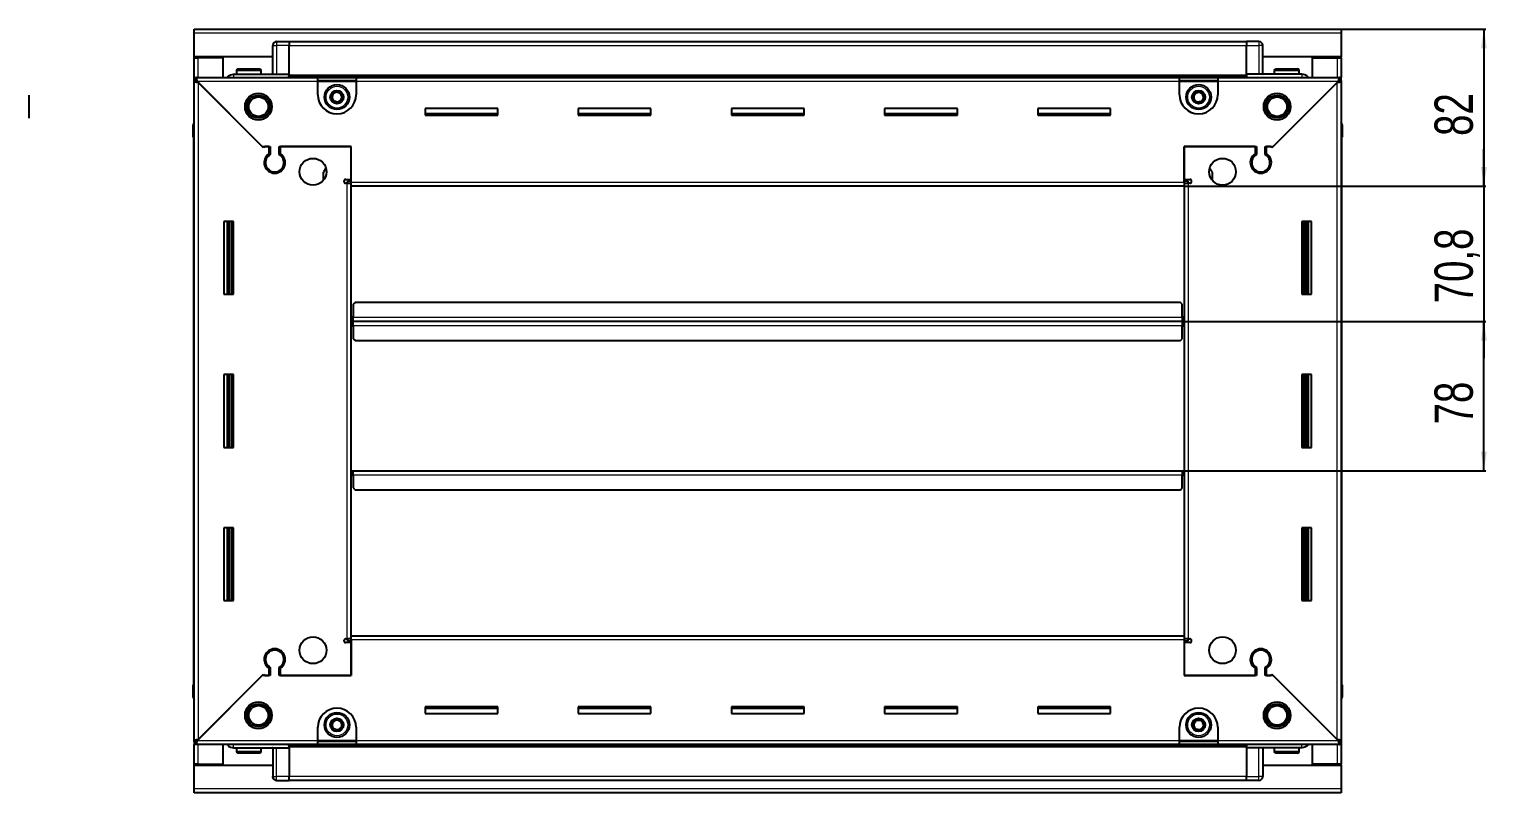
# Model space of a CAD drawing. Header units: millimetres. Extents: x 899 to 4283, y -616 to 1812.
# Drawn here: x 3522 to 4283, y 1294 to 1693 of the extents above; entities that cross this region are included whole.
import ezdxf

# ---------------------------------------------------------------- set-up
doc = ezdxf.new("R2010")
doc.units = ezdxf.units.MM
doc.layers.add('FORMAT', color=7, linetype='Continuous')
doc.styles.add('SLDTEXTSTYLE0', font='TXT', dxfattribs={"width": 0.75})
doc.dimstyles.new('SLDDIMSTYLE0', dxfattribs={"dimtxt": 20, "dimasz": 10, "dimexe": 0, "dimexo": 0.0625, "dimgap": 5, "dimtad": 2, "dimdec": 1, "dimrnd": 1e-09, "dimzin": 12, "dimdsep": 46, "dimtxsty": 'SLDTEXTSTYLE0', "dimsah": 1, "dimcen": 0.09, "dimadec": 0, "dimazin": 3, "dimtfac": 1, "dimtofl": 0, "dimtmove": 0, "dimatfit": 3, "dimfxl": 0, "dimfrac": 2, "dimtolj": 1, "dimtzin": 12, "dimarcsym": 0})
doc.dimstyles.new('SLDDIMSTYLE1', dxfattribs={"dimtxt": 20, "dimasz": 10, "dimexe": 0, "dimexo": 0.0625, "dimgap": 5, "dimtad": 2, "dimdec": 1, "dimrnd": 1e-09, "dimzin": 12, "dimdsep": 46, "dimtxsty": 'SLDTEXTSTYLE0', "dimsah": 1, "dimcen": 0.09, "dimadec": 0, "dimazin": 3, "dimtfac": 1, "dimtmove": 0, "dimatfit": 0, "dimfxl": 0, "dimfrac": 2, "dimtolj": 1, "dimtzin": 12, "dimarcsym": 0})

# ---------------------------------------------------------------- blocks, each defined once
blk = doc.blocks.new('_D_5')
at = {"layer": 'FORMAT'}
for p, q in [((4207.4, 1693.43), (4282.89, 1693.43)), ((4281.89, 1693.43), (4281.89, 1611.43)), ((4125.4, 1611.43), (4282.89, 1611.43))]:
    blk.add_line(p, q, dxfattribs=at)
for points in [[(4281.89, 1693.43), (4280.35, 1683.43), (4283.43, 1683.43)], [(4281.89, 1611.43), (4283.43, 1621.43), (4280.35, 1621.43)]]:
    blk.add_solid(points, dxfattribs=at)
at = {"layer": 'FORMAT', "insert": (4256.11, 1637.66), "char_height": 20, "attachment_point": 1, "rotation": 90, "style": 'SLDTEXTSTYLE0'}
blk.add_mtext('82', dxfattribs=at)
blk = doc.blocks.new('_D_6')
at = {"layer": 'FORMAT'}
for p, q in [((4281.89, 1611.43), (4281.89, 1630.66)), ((4125.4, 1611.43), (4282.89, 1611.43)), ((4281.89, 1611.43), (4281.89, 1540.68)), ((4124.4, 1540.68), (4282.89, 1540.68)), ((4281.89, 1540.68), (4281.89, 1521.45))]:
    blk.add_line(p, q, dxfattribs=at)
for points in [[(4281.89, 1611.43), (4283.43, 1621.43), (4280.35, 1621.43)], [(4281.89, 1540.68), (4280.35, 1530.68), (4283.43, 1530.68)]]:
    blk.add_solid(points, dxfattribs=at)
at = {"layer": 'FORMAT', "insert": (4256.11, 1550.2), "char_height": 20, "attachment_point": 1, "rotation": 90, "style": 'SLDTEXTSTYLE0'}
blk.add_mtext('70,8', dxfattribs=at)
blk = doc.blocks.new('_D_7')
at = {"layer": 'FORMAT'}
for p, q in [((4124.4, 1540.68), (4282.89, 1540.68)), ((4281.89, 1462.73), (4281.89, 1540.68)), ((4124.4, 1462.73), (4282.89, 1462.73))]:
    blk.add_line(p, q, dxfattribs=at)
for points in [[(4281.89, 1540.68), (4280.35, 1530.68), (4283.43, 1530.68)], [(4281.89, 1462.73), (4283.43, 1472.73), (4280.35, 1472.73)]]:
    blk.add_solid(points, dxfattribs=at)
at = {"layer": 'FORMAT', "insert": (4256.11, 1486.93), "char_height": 20, "attachment_point": 1, "rotation": 90, "style": 'SLDTEXTSTYLE0'}
blk.add_mtext('78', dxfattribs=at)

msp = doc.modelspace()

# ---------------------------------------------------------------- linework, layer by layer
at = {"color": 7, "linetype": 'Continuous', "lineweight": 25}
for p, q in [((3608.39, 1693.43), (4207.39, 1693.43)), ((3608.39, 1691.33), (3608.39, 1693.43)), ((3608.39, 1678.93), (3608.39, 1691.33)), ((4207.39, 1693.43), (4207.39, 1691.33)), ((4207.39, 1691.33), (4207.39, 1678.93)), ((3649.39, 1669.93), (3649.39, 1684.93)), ((3650.07, 1686.43), (3650.07, 1686.43)), ((3651.39, 1686.93), (3657.89, 1686.93)), ((3651.39, 1686.93), (3657.89, 1686.93)), ((3657.89, 1686.93), (3657.89, 1686.93)), ((3657.89, 1686.93), (3657.89, 1686.93)), ((3657.89, 1686.93), (3657.89, 1684.93)), ((4157.89, 1686.78), (3657.89, 1686.78)), ((3657.89, 1669.93), (3657.89, 1684.93)), ((4157.89, 1686.93), (4157.89, 1686.93)), ((4164.39, 1686.93), (4157.89, 1686.93)), ((4164.39, 1686.93), (4157.89, 1686.93)), ((4157.89, 1686.93), (4157.89, 1684.93)), ((4157.89, 1669.93), (4157.89, 1684.93)), ((4166.39, 1684.93), (4166.39, 1684.93)), ((4166.39, 1669.93), (4166.39, 1684.93)), ((3649.39, 1678.93), (3608.39, 1678.93)), ((3608.39, 1678.43), (3608.39, 1678.93)), ((3608.39, 1678.43), (3610.49, 1678.43)), ((3608.39, 1668.18), (3608.39, 1678.43)), ((3609.89, 1678.43), (3609.89, 1678.93)), ((3623.39, 1678.43), (3610.49, 1678.43)), ((3623.39, 1668.18), (3623.39, 1678.43)), ((4207.39, 1678.93), (4166.39, 1678.93)), ((4192.39, 1668.18), (4192.39, 1678.43)), ((4192.39, 1678.43), (4205.29, 1678.43)), ((4205.29, 1678.43), (4207.39, 1678.43)), ((4205.89, 1678.43), (4205.89, 1678.93)), ((4207.39, 1678.43), (4207.39, 1678.93)), ((4207.39, 1678.43), (4207.39, 1668.18)), ((3608.39, 1666.68), (3608.39, 1668.18)), ((3608.39, 1668.18), (3609.39, 1668.18)), ((3609.39, 1666.68), (3609.39, 1668.18)), ((3609.39, 1668.18), (3672.89, 1668.18)), ((3628.89, 1669.93), (3657.89, 1669.93)), ((3630.39, 1671.83), (3630.39, 1669.93)), ((3631.19, 1672.63), (3642.59, 1672.63)), ((3643.39, 1669.93), (3643.39, 1671.83)), ((3657.81, 1668.18), (3657.89, 1669.9)), ((3657.89, 1669.93), (3657.89, 1669.43)), ((3657.89, 1668.78), (4157.89, 1668.78)), ((3672.89, 1666.08), (3672.89, 1668.18)), ((3672.89, 1668.18), (3692.89, 1668.18)), ((3692.89, 1668.18), (3692.89, 1666.08)), ((3692.89, 1668.18), (4122.89, 1668.18)), ((4122.89, 1666.08), (4122.89, 1668.18)), ((4122.89, 1668.18), (4142.89, 1668.18)), ((4142.89, 1668.18), (4206.39, 1668.18)), ((4142.89, 1668.18), (4142.89, 1666.08)), ((4157.89, 1669.93), (4157.89, 1669.43)), ((4186.89, 1669.93), (4157.89, 1669.93)), ((4157.89, 1669.9), (4157.96, 1668.18)), ((4172.39, 1671.83), (4172.39, 1669.93)), ((4173.19, 1672.63), (4184.59, 1672.63)), ((4185.39, 1669.93), (4185.39, 1671.83)), ((4206.39, 1666.68), (4206.39, 1668.18)), ((4206.39, 1668.18), (4207.39, 1668.18)), ((4207.39, 1666.68), (4207.39, 1668.18)), ((3608.39, 1666.18), (3608.39, 1666.68)), ((3608.39, 1666.68), (3609.39, 1666.68)), ((3608.39, 1321.68), (3608.39, 1666.18)), ((3609.89, 1666.18), (3608.39, 1666.18)), ((3609.99, 1666.08), (3643.89, 1632.18)), ((3644.59, 1631.48), (3610.49, 1665.58)), ((3672.89, 1666.68), (3692.89, 1666.68)), ((3672.89, 1659.18), (3672.89, 1666.08)), ((3692.89, 1666.08), (3692.89, 1659.18)), ((4122.89, 1666.68), (4142.89, 1666.68)), ((4122.89, 1659.18), (4122.89, 1666.08)), ((4142.89, 1666.08), (4142.89, 1659.18)), ((4205.29, 1665.58), (4171.19, 1631.48)), ((4171.89, 1632.18), (4205.79, 1666.08)), ((4205.89, 1666.18), (4207.39, 1666.18)), ((4206.39, 1666.68), (4207.39, 1666.68)), ((4207.39, 1666.68), (4207.39, 1666.18)), ((4207.39, 1666.18), (4207.39, 1321.68)), ((3522.15, 1646.93), (3522.15, 1658.93)), ((3766.89, 1651.93), (3728.89, 1651.93)), ((3728.89, 1651.93), (3728.89, 1648.43)), ((3766.89, 1649.18), (3728.89, 1649.18)), ((3728.89, 1648.43), (3766.89, 1648.43)), ((3766.89, 1648.43), (3766.89, 1651.93)), ((3846.89, 1651.93), (3808.89, 1651.93)), ((3808.89, 1651.93), (3808.89, 1648.43)), ((3846.89, 1649.18), (3808.89, 1649.18)), ((3808.89, 1648.43), (3846.89, 1648.43)), ((3846.89, 1648.43), (3846.89, 1651.93)), ((3926.89, 1651.93), (3888.89, 1651.93)), ((3888.89, 1651.93), (3888.89, 1648.43)), ((3926.89, 1649.18), (3888.89, 1649.18)), ((3888.89, 1648.43), (3926.89, 1648.43)), ((3926.89, 1648.43), (3926.89, 1651.93)), ((4006.89, 1651.93), (3968.89, 1651.93)), ((3968.89, 1651.93), (3968.89, 1648.43)), ((4006.89, 1649.18), (3968.89, 1649.18)), ((3968.89, 1648.43), (4006.89, 1648.43)), ((4006.89, 1648.43), (4006.89, 1651.93)), ((4086.89, 1651.93), (4048.89, 1651.93)), ((4048.89, 1651.93), (4048.89, 1648.43)), ((4086.89, 1649.18), (4048.89, 1649.18)), ((4048.89, 1648.43), (4086.89, 1648.43)), ((4086.89, 1648.43), (4086.89, 1651.93)), ((4207.39, 1644.76), (4207.39, 1644.76)), ((3607.89, 1643.43), (3607.89, 1636.93)), ((3607.89, 1636.93), (3607.89, 1643.43)), ((3607.89, 1636.93), (3607.89, 1636.93)), ((3608.39, 1636.93), (3607.89, 1636.93)), ((3608.04, 1636.93), (3608.04, 1350.93)), ((4207.39, 1636.93), (4207.89, 1636.93)), ((4207.74, 1350.93), (4207.74, 1636.93)), ((4207.89, 1643.43), (4207.89, 1636.93)), ((4207.89, 1636.93), (4207.89, 1643.43)), ((4207.89, 1636.93), (4207.89, 1636.93)), ((4207.89, 1636.93), (4207.89, 1636.93)), ((3643.89, 1632.18), (3648.09, 1632.18)), ((3645.29, 1632.18), (3644.59, 1631.48)), ((3647.39, 1632.18), (3645.29, 1632.18)), ((3647.39, 1632.18), (3647.39, 1628.29)), ((3648.09, 1632.18), (3648.09, 1627.9)), ((3652.69, 1632.18), (3690.39, 1632.18)), ((3652.69, 1627.9), (3652.69, 1632.18)), ((3653.39, 1628.29), (3653.39, 1632.18)), ((3690.39, 1632.18), (3653.39, 1632.18)), ((3690.39, 1613.53), (3690.39, 1632.18)), ((3690.39, 1614.93), (3690.39, 1632.18)), ((4125.39, 1632.18), (4163.09, 1632.18)), ((4125.39, 1613.53), (4125.39, 1632.18)), ((4125.39, 1632.18), (4125.39, 1614.93)), ((4162.39, 1632.18), (4125.39, 1632.18)), ((4162.39, 1632.18), (4162.39, 1628.29)), ((4163.09, 1632.18), (4163.09, 1627.9)), ((4167.69, 1632.18), (4171.89, 1632.18)), ((4167.69, 1627.9), (4167.69, 1632.18)), ((4170.49, 1632.18), (4168.39, 1632.18)), ((4168.39, 1628.29), (4168.39, 1632.18)), ((4171.19, 1631.48), (4170.49, 1632.18)), ((3648.39, 1619.32), (3648.39, 1618.56)), ((3677.13, 1620.83), (3675.89, 1618.68)), ((3675.89, 1614.6), (3675.89, 1618.68)), ((3687.54, 1614.93), (3690.39, 1614.93)), ((3690.39, 1613.93), (3688.39, 1613.93)), ((3688.39, 1613.93), (3688.39, 1612.93)), ((4125.39, 1614.93), (4128.24, 1614.93)), ((4127.39, 1613.93), (4125.39, 1613.93)), ((4127.39, 1612.93), (4127.39, 1613.93)), ((4139.89, 1618.68), (4138.65, 1620.83)), ((4139.89, 1618.68), (4139.89, 1614.6)), ((4167.39, 1619.32), (4167.39, 1618.56)), ((3688.29, 1612.93), (3687.54, 1612.93)), ((3688.29, 1612.93), (3690.39, 1612.93)), ((3690.39, 1611.43), (3690.39, 1613.53)), ((4125.39, 1611.43), (3690.39, 1611.43)), ((3690.39, 1376.43), (3690.39, 1611.43)), ((4125.39, 1613.53), (4125.39, 1611.43)), ((4125.39, 1612.93), (4127.49, 1612.93)), ((4125.39, 1611.43), (4125.39, 1376.43)), ((4128.24, 1612.93), (4127.49, 1612.93)), ((3628.89, 1592.93), (3623.89, 1592.93)), ((3623.89, 1592.93), (3623.89, 1554.93)), ((3626.04, 1554.93), (3626.04, 1592.93)), ((3627.83, 1554.93), (3627.83, 1592.93)), ((3627.87, 1554.93), (3627.87, 1592.93)), ((3628.89, 1554.93), (3628.89, 1592.93)), ((4186.89, 1592.93), (4186.89, 1554.93)), ((4191.89, 1592.93), (4186.89, 1592.93)), ((4187.91, 1592.93), (4187.91, 1554.93)), ((4187.95, 1592.93), (4187.95, 1554.93)), ((4189.74, 1592.93), (4189.74, 1554.93)), ((4191.89, 1554.93), (4191.89, 1592.93)), ((3623.89, 1554.93), (3628.89, 1554.93)), ((4186.89, 1554.93), (4191.89, 1554.93)), ((3692.39, 1550.68), (3691.39, 1549.68)), ((3691.39, 1549.68), (3691.39, 1542.78)), ((4123.39, 1550.68), (3692.39, 1550.68)), ((4124.39, 1549.68), (4123.39, 1550.68)), ((4124.39, 1542.78), (4124.39, 1549.68)), ((3691.14, 1540.68), (3690.39, 1540.68)), ((3691.39, 1543.53), (3691.14, 1543.53)), ((3691.14, 1543.53), (3691.14, 1540.68)), ((3691.14, 1540.68), (3691.14, 1537.83)), ((3691.14, 1537.83), (3691.39, 1537.83)), ((3691.39, 1540.68), (3691.39, 1542.78)), ((3691.39, 1538.58), (3691.39, 1540.68)), ((4124.39, 1540.68), (3691.39, 1540.68)), ((3691.39, 1538.58), (3691.39, 1531.68)), ((4124.64, 1543.53), (4124.39, 1543.53)), ((4124.39, 1542.78), (4124.39, 1540.68)), ((4124.39, 1540.68), (4124.39, 1538.58)), ((4124.39, 1531.68), (4124.39, 1538.58)), ((4124.39, 1537.83), (4124.64, 1537.83)), ((4124.64, 1540.68), (4124.64, 1543.53)), ((4124.64, 1537.83), (4124.64, 1540.68)), ((4125.39, 1540.68), (4124.64, 1540.68)), ((3691.39, 1531.68), (3692.39, 1530.68)), ((3692.39, 1530.68), (4123.39, 1530.68)), ((4123.39, 1530.68), (4124.39, 1531.68)), ((3628.89, 1512.93), (3623.89, 1512.93)), ((3623.89, 1512.93), (3623.89, 1474.93)), ((3626.04, 1474.93), (3626.04, 1512.93)), ((3627.83, 1474.93), (3627.83, 1512.93)), ((3627.87, 1474.93), (3627.87, 1512.93)), ((3628.89, 1474.93), (3628.89, 1512.93)), ((4186.89, 1512.93), (4186.89, 1474.93)), ((4191.89, 1512.93), (4186.89, 1512.93)), ((4187.91, 1512.93), (4187.91, 1474.93)), ((4187.95, 1512.93), (4187.95, 1474.93)), ((4189.74, 1512.93), (4189.74, 1474.93)), ((4191.89, 1474.93), (4191.89, 1512.93)), ((3623.89, 1474.93), (3628.89, 1474.93)), ((4186.89, 1474.93), (4191.89, 1474.93)), ((3690.39, 1462.73), (3691.14, 1462.73)), ((3691.14, 1462.73), (3691.14, 1459.88)), ((3691.39, 1462.73), (4124.39, 1462.73)), ((3691.39, 1460.63), (3691.39, 1462.73)), ((4124.39, 1462.73), (4124.39, 1460.63)), ((4124.64, 1459.88), (4124.64, 1462.73)), ((4124.64, 1462.73), (4125.39, 1462.73)), ((3691.14, 1459.88), (3691.39, 1459.88)), ((3691.39, 1460.63), (3691.39, 1453.73)), ((4124.39, 1453.73), (4124.39, 1460.63)), ((4124.39, 1459.88), (4124.64, 1459.88)), ((3691.39, 1453.73), (3692.39, 1452.73)), ((3692.39, 1452.73), (4123.39, 1452.73)), ((4123.39, 1452.73), (4124.39, 1453.73)), ((3628.89, 1432.93), (3623.89, 1432.93)), ((3623.89, 1432.93), (3623.89, 1394.93)), ((3626.04, 1394.93), (3626.04, 1432.93)), ((3627.83, 1394.93), (3627.83, 1432.93)), ((3627.87, 1394.93), (3627.87, 1432.93)), ((3628.89, 1394.93), (3628.89, 1432.93)), ((4186.89, 1432.93), (4186.89, 1394.93)), ((4191.89, 1432.93), (4186.89, 1432.93)), ((4187.91, 1432.93), (4187.91, 1394.93)), ((4187.95, 1432.93), (4187.95, 1394.93)), ((4189.74, 1432.93), (4189.74, 1394.93)), ((4191.89, 1394.93), (4191.89, 1432.93)), ((3623.89, 1394.93), (3628.89, 1394.93)), ((4186.89, 1394.93), (4191.89, 1394.93)), ((3687.54, 1374.93), (3688.29, 1374.93)), ((3690.39, 1372.93), (3687.54, 1372.93)), ((3690.39, 1374.93), (3688.29, 1374.93)), ((3688.39, 1374.93), (3688.39, 1373.93)), ((3688.39, 1373.93), (3690.39, 1373.93)), ((3690.39, 1374.33), (3690.39, 1376.43)), ((3690.39, 1376.43), (4125.39, 1376.43)), ((3690.39, 1374.33), (3690.39, 1355.68)), ((3690.39, 1355.68), (3690.39, 1372.93)), ((4125.39, 1376.43), (4125.39, 1374.33)), ((4127.49, 1374.93), (4125.39, 1374.93)), ((4125.39, 1374.33), (4125.39, 1355.68)), ((4125.39, 1373.93), (4127.39, 1373.93)), ((4125.39, 1372.93), (4125.39, 1355.68)), ((4128.24, 1372.93), (4125.39, 1372.93)), ((4127.39, 1373.93), (4127.39, 1374.93)), ((4127.49, 1374.93), (4128.24, 1374.93)), ((3648.39, 1369.31), (3648.39, 1368.55)), ((4167.39, 1369.31), (4167.39, 1368.55)), ((3643.89, 1355.68), (3609.99, 1321.78)), ((3610.49, 1322.28), (3644.59, 1356.38)), ((3648.09, 1355.68), (3643.89, 1355.68)), ((3644.59, 1356.38), (3645.29, 1355.68)), ((3645.29, 1355.68), (3647.39, 1355.68)), ((3647.39, 1359.57), (3647.39, 1355.68)), ((3648.09, 1359.97), (3648.09, 1355.68)), ((3652.69, 1355.68), (3652.69, 1359.97)), ((3690.39, 1355.68), (3652.69, 1355.68)), ((3653.39, 1355.68), (3653.39, 1359.57)), ((3653.39, 1355.68), (3690.39, 1355.68)), ((4163.09, 1355.68), (4125.39, 1355.68)), ((4125.39, 1355.68), (4162.39, 1355.68)), ((4162.39, 1359.57), (4162.39, 1355.68)), ((4163.09, 1359.97), (4163.09, 1355.68)), ((4167.69, 1355.68), (4167.69, 1359.97)), ((4171.89, 1355.68), (4167.69, 1355.68)), ((4168.39, 1355.68), (4168.39, 1359.57)), ((4168.39, 1355.68), (4170.49, 1355.68)), ((4170.49, 1355.68), (4171.19, 1356.38)), ((4171.19, 1356.38), (4205.29, 1322.28)), ((4205.79, 1321.78), (4171.89, 1355.68)), ((3607.89, 1344.43), (3607.89, 1350.93)), ((3607.89, 1350.93), (3607.89, 1350.93)), ((3607.89, 1350.93), (3607.89, 1350.93)), ((3607.89, 1350.93), (3607.89, 1344.43)), ((3608.39, 1350.93), (3607.89, 1350.93)), ((4207.39, 1350.93), (4207.89, 1350.93)), ((4207.89, 1350.93), (4207.89, 1350.93)), ((4207.89, 1344.43), (4207.89, 1350.93)), ((4207.89, 1350.93), (4207.89, 1344.43)), ((3608.39, 1343.11), (3608.39, 1343.11)), ((3766.89, 1339.43), (3728.89, 1339.43)), ((3728.89, 1339.43), (3728.89, 1335.93)), ((3728.89, 1338.68), (3766.89, 1338.68)), ((3728.89, 1335.93), (3766.89, 1335.93)), ((3766.89, 1335.93), (3766.89, 1339.43)), ((3846.89, 1339.43), (3808.89, 1339.43)), ((3808.89, 1339.43), (3808.89, 1335.93)), ((3808.89, 1338.68), (3846.89, 1338.68)), ((3808.89, 1335.93), (3846.89, 1335.93)), ((3846.89, 1335.93), (3846.89, 1339.43)), ((3926.89, 1339.43), (3888.89, 1339.43)), ((3888.89, 1339.43), (3888.89, 1335.93)), ((3888.89, 1338.68), (3926.89, 1338.68)), ((3888.89, 1335.93), (3926.89, 1335.93)), ((3926.89, 1335.93), (3926.89, 1339.43)), ((4006.89, 1339.43), (3968.89, 1339.43)), ((3968.89, 1339.43), (3968.89, 1335.93)), ((3968.89, 1338.68), (4006.89, 1338.68)), ((3968.89, 1335.93), (4006.89, 1335.93)), ((4006.89, 1335.93), (4006.89, 1339.43)), ((4086.89, 1339.43), (4048.89, 1339.43)), ((4048.89, 1339.43), (4048.89, 1335.93)), ((4048.89, 1338.68), (4086.89, 1338.68)), ((4048.89, 1335.93), (4086.89, 1335.93)), ((4086.89, 1335.93), (4086.89, 1339.43)), ((3672.89, 1321.78), (3672.89, 1328.68)), ((3692.89, 1328.68), (3692.89, 1321.78)), ((4122.89, 1321.78), (4122.89, 1328.68)), ((4142.89, 1328.68), (4142.89, 1321.78)), ((3608.39, 1321.18), (3608.39, 1321.68)), ((3609.89, 1321.68), (3608.39, 1321.68)), ((3608.39, 1321.18), (3608.39, 1319.68)), ((3609.39, 1321.18), (3608.39, 1321.18)), ((3608.39, 1309.43), (3608.39, 1319.68)), ((3609.39, 1319.68), (3608.39, 1319.68)), ((3609.39, 1321.18), (3609.39, 1319.68)), ((3672.89, 1319.68), (3609.39, 1319.68)), ((3623.39, 1309.43), (3623.39, 1319.68)), ((3628.89, 1317.93), (3657.89, 1317.93)), ((3630.39, 1317.93), (3630.39, 1316.03)), ((3643.39, 1316.03), (3643.39, 1317.93)), ((3649.39, 1317.93), (3649.39, 1302.93)), ((3657.89, 1317.97), (3657.81, 1319.68)), ((4157.89, 1319.08), (3657.89, 1319.08)), ((3657.89, 1317.93), (3657.89, 1318.43)), ((3657.89, 1317.93), (3657.89, 1302.93)), ((3672.89, 1319.68), (3672.89, 1321.78)), ((3692.89, 1321.18), (3672.89, 1321.18)), ((3692.89, 1319.68), (3672.89, 1319.68)), ((3692.89, 1321.78), (3692.89, 1319.68)), ((4122.89, 1319.68), (3692.89, 1319.68)), ((4122.89, 1319.68), (4122.89, 1321.78)), ((4142.89, 1321.18), (4122.89, 1321.18)), ((4142.89, 1319.68), (4122.89, 1319.68)), ((4142.89, 1321.78), (4142.89, 1319.68)), ((4206.39, 1319.68), (4142.89, 1319.68)), ((4157.96, 1319.68), (4157.89, 1317.97)), ((4157.89, 1317.93), (4157.89, 1318.43)), ((4186.89, 1317.93), (4157.89, 1317.93)), ((4157.89, 1317.93), (4157.89, 1302.93)), ((4166.39, 1317.93), (4166.39, 1302.93)), ((4172.39, 1317.93), (4172.39, 1316.03)), ((4185.39, 1316.03), (4185.39, 1317.93)), ((4192.39, 1309.43), (4192.39, 1319.68)), ((4205.89, 1321.68), (4207.39, 1321.68)), ((4206.39, 1321.18), (4206.39, 1319.68)), ((4207.39, 1321.18), (4206.39, 1321.18)), ((4207.39, 1319.68), (4206.39, 1319.68)), ((4207.39, 1321.68), (4207.39, 1321.18)), ((4207.39, 1321.18), (4207.39, 1319.68)), ((4207.39, 1319.68), (4207.39, 1309.43)), ((3610.49, 1309.43), (3608.39, 1309.43)), ((3608.39, 1308.93), (3608.39, 1309.43)), ((3609.89, 1308.93), (3609.89, 1309.43)), ((3610.49, 1309.43), (3623.39, 1309.43)), ((3634.96, 1315.23), (3631.19, 1315.23)), ((3642.59, 1315.23), (3634.96, 1315.23)), ((4180.18, 1315.23), (4173.19, 1315.23)), ((4184.59, 1315.23), (4180.18, 1315.23)), ((4205.29, 1309.43), (4192.39, 1309.43)), ((4207.39, 1309.43), (4205.29, 1309.43)), ((4205.89, 1308.93), (4205.89, 1309.43)), ((4207.39, 1308.93), (4207.39, 1309.43)), ((3608.39, 1296.53), (3608.39, 1308.93)), ((3608.39, 1308.93), (3649.39, 1308.93)), ((3649.39, 1302.93), (3649.39, 1302.93)), ((3657.89, 1300.93), (3657.89, 1302.93)), ((4157.89, 1300.93), (4157.89, 1302.93)), ((4166.39, 1308.93), (4207.39, 1308.93)), ((4207.39, 1308.93), (4207.39, 1296.53)), ((3608.39, 1294.43), (3608.39, 1296.53)), ((4207.39, 1294.43), (3608.39, 1294.43)), ((3651.39, 1300.93), (3657.89, 1300.93)), ((3651.39, 1300.93), (3657.89, 1300.93)), ((3657.89, 1301.08), (4157.89, 1301.08)), ((3657.89, 1300.93), (3657.89, 1300.93)), ((4157.89, 1300.93), (4157.89, 1300.93)), ((4164.39, 1300.93), (4157.89, 1300.93)), ((4157.89, 1300.93), (4157.89, 1300.93)), ((4164.39, 1300.93), (4157.89, 1300.93)), ((4165.71, 1301.43), (4165.71, 1301.43)), ((4207.39, 1296.53), (4207.39, 1294.43))]:
    msp.add_line(p, q, dxfattribs=at)
at = {"color": 8, "linetype": 'Continuous', "lineweight": 18}
for p, q in [((4207.39, 1691.33), (3608.39, 1691.33)), ((3649.39, 1684.93), (3651.39, 1684.93)), ((3651.39, 1686.93), (3651.39, 1684.93)), ((3651.39, 1684.93), (3651.39, 1669.93)), ((3657.89, 1684.93), (3651.39, 1684.93)), ((4157.89, 1684.78), (3657.89, 1684.78)), ((4157.89, 1684.93), (4164.39, 1684.93)), ((4164.39, 1686.93), (4164.39, 1684.93)), ((4164.39, 1684.93), (4164.39, 1669.93)), ((4166.39, 1684.93), (4164.39, 1684.93)), ((3610.49, 1678.43), (3610.49, 1678.93)), ((3610.49, 1668.18), (3610.49, 1678.43)), ((4205.29, 1678.93), (4205.29, 1678.43)), ((4205.29, 1678.43), (4205.29, 1668.18)), ((3630.39, 1671.83), (3643.39, 1671.83)), ((4157.89, 1669.43), (3657.89, 1669.43)), ((4157.89, 1668.2), (3657.89, 1668.2)), ((4172.39, 1671.83), (4185.39, 1671.83)), ((3672.89, 1666.08), (3609.99, 1666.08)), ((3610.49, 1665.58), (3610.49, 1322.28)), ((3672.89, 1666.08), (3692.89, 1666.08)), ((4122.89, 1666.08), (3692.89, 1666.08)), ((4122.89, 1666.08), (4142.89, 1666.08)), ((4205.79, 1666.08), (4142.89, 1666.08)), ((4205.29, 1322.28), (4205.29, 1665.58)), ((3608.39, 1643.43), (3607.89, 1643.43)), ((4207.39, 1643.43), (4207.89, 1643.43)), ((3688.29, 1374.93), (3688.29, 1612.93)), ((3690.39, 1613.53), (4125.39, 1613.53)), ((4127.49, 1612.93), (4127.49, 1374.93)), ((3625.39, 1592.93), (3625.39, 1554.93)), ((3626.62, 1592.93), (3626.62, 1554.93)), ((4189.15, 1554.93), (4189.15, 1592.93)), ((4190.39, 1554.93), (4190.39, 1592.93)), ((4124.39, 1542.78), (3691.39, 1542.78)), ((3691.39, 1538.58), (4124.39, 1538.58)), ((3625.39, 1512.93), (3625.39, 1474.93)), ((3626.62, 1512.93), (3626.62, 1474.93)), ((4189.15, 1474.93), (4189.15, 1512.93)), ((4190.39, 1474.93), (4190.39, 1512.93)), ((3691.39, 1460.63), (4124.39, 1460.63)), ((3625.39, 1432.93), (3625.39, 1394.93)), ((3626.62, 1432.93), (3626.62, 1394.93)), ((4189.15, 1394.93), (4189.15, 1432.93)), ((4190.39, 1394.93), (4190.39, 1432.93)), ((4125.39, 1374.33), (3690.39, 1374.33)), ((3608.39, 1344.43), (3607.89, 1344.43)), ((4207.39, 1344.43), (4207.89, 1344.43)), ((3609.99, 1321.78), (3672.89, 1321.78)), ((3610.49, 1309.43), (3610.49, 1319.68)), ((3651.39, 1302.93), (3651.39, 1317.93)), ((3657.89, 1319.67), (4157.89, 1319.67)), ((3657.89, 1318.43), (4157.89, 1318.43)), ((3692.89, 1321.78), (3672.89, 1321.78)), ((3692.89, 1321.78), (4122.89, 1321.78)), ((4142.89, 1321.78), (4122.89, 1321.78)), ((4142.89, 1321.78), (4205.79, 1321.78)), ((4164.39, 1302.93), (4164.39, 1317.93)), ((4205.29, 1319.68), (4205.29, 1309.43)), ((3610.49, 1308.93), (3610.49, 1309.43)), ((3634.69, 1316.03), (3630.39, 1316.03)), ((3643.39, 1316.03), (3634.69, 1316.03)), ((4180.36, 1316.03), (4172.39, 1316.03)), ((4185.39, 1316.03), (4180.36, 1316.03)), ((4205.29, 1309.43), (4205.29, 1308.93)), ((3649.39, 1302.93), (3651.39, 1302.93)), ((3657.89, 1302.93), (3651.39, 1302.93)), ((3651.39, 1300.93), (3651.39, 1302.93)), ((3657.89, 1303.08), (4157.89, 1303.08)), ((4157.89, 1302.93), (4164.39, 1302.93)), ((4166.39, 1302.93), (4164.39, 1302.93)), ((4164.39, 1300.93), (4164.39, 1302.93)), ((4207.39, 1296.53), (3608.39, 1296.53))]:
    msp.add_line(p, q, dxfattribs=at)
at = {"color": 7, "linetype": 'Continuous', "lineweight": 25, "flags": 128}
msp.add_lwpolyline([(3649.53, 1302.18), (3649.43, 1302.54), (3649.39, 1302.93)], dxfattribs=at)
at = {"color": 7, "linetype": 'Continuous', "lineweight": 25}
for centre, radius in [((3641.89, 1652.93), 7), ((3682.89, 1657.93), 6.5), ((3682.89, 1657.93), 3.46), ((4132.89, 1657.93), 6.5), ((4132.89, 1657.93), 3.46), ((4173.89, 1652.93), 7), ((3641.89, 1652.93), 6.03), ((3641.89, 1652.93), 5.1), ((4173.89, 1652.93), 6.02), ((4173.89, 1652.93), 5.1), ((3670.39, 1618.93), 7), ((4145.39, 1618.93), 7), ((3670.39, 1368.93), 7), ((4145.39, 1368.93), 7), ((3641.89, 1334.93), 7), ((3641.89, 1334.93), 6.02), ((3641.89, 1334.93), 5.1), ((4173.89, 1334.93), 7), ((4173.89, 1334.93), 6.02), ((4173.89, 1334.93), 5.1), ((3682.89, 1329.93), 6.5), ((3682.89, 1329.93), 3.46), ((4132.89, 1329.93), 6.5), ((4132.89, 1329.93), 3.46)]:
    msp.add_circle(centre, radius, dxfattribs=at)
at = {"color": 8, "linetype": 'Continuous', "lineweight": 18}
for centre in [(3682.89, 1657.93), (4132.89, 1657.93), (3682.89, 1329.93), (4132.89, 1329.93)]:
    msp.add_circle(centre, 5.7, dxfattribs=at)
at = {"color": 7, "linetype": 'Continuous', "lineweight": 25}
for centre, radius, start, end in [((3651.39, 1684.93), 2, 90, 180), ((3651.39, 1684.93), 2, 90, 131.40962), ((4164.39, 1684.93), 2, 0, 90), ((4164.39, 1684.93), 2, 0, 90), ((3631.19, 1671.83), 0.8, 90, 180), ((3642.59, 1671.83), 0.8, 0, 90), ((3649.19, 1670.13), 0.2, 270, 0), ((4166.59, 1670.13), 0.2, 180, 270), ((4173.19, 1671.83), 0.8, 90, 180), ((4184.59, 1671.83), 0.8, 0, 90), ((3682.89, 1657.93), 2.5, 134.01559, 194.01559), ((3682.89, 1657.93), 2.5, 74.01559, 134.01559), ((3682.89, 1657.93), 2.5, 14.01559, 74.01559), ((4132.89, 1657.93), 2.5, 100.11158, 160.11158), ((4132.89, 1657.93), 2.5, 40.11158, 100.11158), ((3682.89, 1659.18), 10, 180, 270), ((3682.89, 1657.93), 2.5, 194.01559, 254.01559), ((3682.89, 1657.93), 2.5, 254.01559, 314.01559), ((3682.89, 1659.18), 10, 270, 0), ((3682.89, 1657.93), 2.5, 314.01559, 14.01559), ((4132.89, 1659.18), 10, 180, 270), ((4132.89, 1657.93), 2.5, 160.11158, 220.11158), ((4132.89, 1657.93), 2.5, 220.11158, 280.11158), ((4132.89, 1659.18), 10, 270, 0), ((4132.89, 1657.93), 2.5, 280.11158, 340.11158), ((4132.89, 1657.93), 2.5, 340.11158, 40.11158), ((3609.89, 1643.43), 2, 138.57492, 180), ((3609.89, 1643.43), 2, 138.59038, 180), ((4205.89, 1643.43), 2, 0, 41.40962), ((3650.39, 1623.68), 5.5, 123.05573, 56.94427), ((3650.39, 1623.68), 4.8, 118.63099, 61.36901), ((4165.39, 1623.68), 5.5, 123.05573, 56.94427), ((4165.39, 1623.68), 4.8, 118.63099, 61.36901), ((3687.54, 1613.93), 1, 90, 270), ((4128.24, 1613.93), 1, 270, 90), ((3687.54, 1373.93), 1, 90, 270), ((4128.24, 1373.93), 1, 270, 90), ((3650.39, 1364.18), 5.5, 303.05573, 236.94427), ((3650.39, 1364.18), 4.8, 298.63099, 241.36901), ((4165.39, 1364.18), 5.5, 303.05573, 236.94427), ((4165.39, 1364.18), 4.8, 298.63099, 241.36901), ((3609.89, 1344.43), 2, 180, 221.40962), ((3609.89, 1344.43), 2, 180, 221.39416), ((4205.89, 1344.43), 2, 318.59038, 0), ((3682.89, 1328.68), 10, 90, 180), ((3682.89, 1329.93), 2.5, 67.47401, 127.47401), ((3682.89, 1328.68), 10, 0, 90), ((3682.89, 1329.93), 2.5, 7.47401, 67.47401), ((4132.89, 1328.68), 10, 90, 180), ((4132.89, 1329.93), 2.5, 87.04236, 147.04236), ((4132.89, 1328.68), 10, 0, 90), ((4132.89, 1329.93), 2.5, 27.04236, 87.04236), ((3682.89, 1329.93), 2.5, 127.47401, 187.47401), ((3682.89, 1329.93), 2.5, 187.47401, 247.47401), ((3682.89, 1329.93), 2.5, 247.47401, 307.47401), ((3682.89, 1329.93), 2.5, 307.47401, 7.47401), ((4132.89, 1329.93), 2.5, 147.04236, 207.04236), ((4132.89, 1329.93), 2.5, 207.04236, 267.04236), ((4132.89, 1329.93), 2.5, 267.04236, 327.04236), ((4132.89, 1329.93), 2.5, 327.04236, 27.04236), ((3649.19, 1317.73), 0.2, 0, 90), ((4166.59, 1317.73), 0.2, 90, 180), ((3631.19, 1316.03), 0.8, 180, 270), ((3642.59, 1316.03), 0.8, 270, 360), ((4173.19, 1316.03), 0.8, 180, 270), ((4184.59, 1316.03), 0.8, 270, 360), ((3651.39, 1302.93), 2, 180, 270), ((4164.39, 1302.93), 2, 270, 0)]:
    msp.add_arc(centre, radius, start, end, dxfattribs=at)
for points, knots in [([(3609.99, 1666.08), (3609.94, 1666.34), (3609.85, 1666.83), (3609.72, 1667.47), (3609.59, 1667.94), (3609.48, 1668.16), (3609.41, 1668.18), (3609.39, 1668.18)], [0, 0, 0, 0, 0.230255, 0.448522, 0.666786, 0.88505, 1, 1, 1, 1]), ([(3625.67, 1668.18), (3625.79, 1668.38), (3626.18, 1669.03), (3627.33, 1669.74), (3628.37, 1669.87), (3628.89, 1669.93)], [0, 0, 0, 0, 0.1822499, 0.5911249, 1, 1, 1, 1]), ([(3657.89, 1669.93), (3657.89, 1669.9), (3657.89, 1669.82), (3657.89, 1669.2), (3657.89, 1668.64), (3657.89, 1668.27), (3657.89, 1668.26)], [0, 0, 0, 0, 0.330266, 0.660532, 0.990799, 1, 1, 1, 1]), ([(4157.89, 1669.93), (4157.89, 1669.9), (4157.89, 1669.82), (4157.89, 1669.2), (4157.89, 1668.64), (4157.89, 1668.27), (4157.89, 1668.26)], [0, 0, 0, 0, 0.330266, 0.660532, 0.990799, 1, 1, 1, 1]), ([(4190.1, 1668.18), (4189.98, 1668.38), (4189.6, 1669.03), (4188.44, 1669.74), (4187.41, 1669.87), (4186.89, 1669.93)], [0, 0, 0, 0, 0.1822499, 0.5911249, 1, 1, 1, 1]), ([(4206.39, 1668.18), (4206.34, 1668.16), (4206.25, 1668.11), (4206.12, 1667.71), (4205.99, 1667.15), (4205.88, 1666.57), (4205.81, 1666.21), (4205.79, 1666.08)], [0, 0, 0, 0, 0.230255, 0.448522, 0.666786, 0.88505, 1, 1, 1, 1]), ([(3608.39, 1666.18), (3608.41, 1666.14), (3608.47, 1666.05), (3608.86, 1665.91), (3609.42, 1665.78), (3610, 1665.67), (3610.36, 1665.61), (3610.49, 1665.58)], [0, 0, 0, 0, 0.230255, 0.448522, 0.666786, 0.88505, 1, 1, 1, 1]), ([(3680.11, 1658.73), (3680.48, 1659.09), (3681.18, 1659.76), (3681.87, 1660.42), (3682.19, 1660.73)], [0, 0, 0, 0, 0.5346859, 1, 1, 1, 1]), ([(3682.19, 1660.73), (3682.68, 1660.59), (3683.61, 1660.33), (3684.53, 1660.06), (3684.96, 1659.94)], [0, 0, 0, 0, 0.534686, 1, 1, 1, 1]), ([(3684.96, 1659.94), (3684.99, 1659.82), (3685.14, 1659.24), (3685.38, 1658.27), (3685.58, 1657.47), (3685.66, 1657.14)], [0, 0, 0, 0, 0.133125, 0.637099, 1, 1, 1, 1]), ([(4130.05, 1657.43), (4130.09, 1657.54), (4130.29, 1658.11), (4130.63, 1659.04), (4130.91, 1659.82), (4131.03, 1660.14)], [0, 0, 0, 0, 0.133125, 0.637099, 1, 1, 1, 1]), ([(4131.03, 1660.14), (4131.54, 1660.23), (4132.49, 1660.4), (4133.43, 1660.57), (4133.87, 1660.65)], [0, 0, 0, 0, 0.534686, 1, 1, 1, 1]), ([(4133.87, 1660.65), (4134.2, 1660.25), (4134.82, 1659.52), (4135.44, 1658.78), (4135.73, 1658.44)], [0, 0, 0, 0, 0.5346859, 1, 1, 1, 1]), ([(4205.29, 1665.58), (4205.54, 1665.63), (4206.04, 1665.72), (4206.68, 1665.85), (4207.14, 1665.98), (4207.36, 1666.09), (4207.38, 1666.16), (4207.39, 1666.18)], [0, 0, 0, 0, 0.230255, 0.448522, 0.666786, 0.88505, 1, 1, 1, 1]), ([(3680.81, 1655.93), (3680.73, 1656.26), (3680.53, 1657.06), (3680.29, 1658.03), (3680.14, 1658.61), (3680.11, 1658.73)], [0, 0, 0, 0, 0.362901, 0.866875, 1, 1, 1, 1]), ([(3683.59, 1655.13), (3683.09, 1655.28), (3682.16, 1655.54), (3681.24, 1655.81), (3680.81, 1655.93)], [0, 0, 0, 0, 0.534686, 1, 1, 1, 1]), ([(3685.66, 1657.14), (3685.29, 1656.78), (3684.6, 1656.11), (3683.91, 1655.44), (3683.59, 1655.13)], [0, 0, 0, 0, 0.534686, 1, 1, 1, 1]), ([(4131.91, 1655.22), (4131.57, 1655.61), (4130.95, 1656.35), (4130.33, 1657.09), (4130.05, 1657.43)], [0, 0, 0, 0, 0.534686, 1, 1, 1, 1]), ([(4134.75, 1655.73), (4134.24, 1655.64), (4133.29, 1655.47), (4132.35, 1655.3), (4131.91, 1655.22)], [0, 0, 0, 0, 0.534686, 1, 1, 1, 1]), ([(4135.73, 1658.44), (4135.61, 1658.12), (4135.33, 1657.34), (4134.99, 1656.41), (4134.79, 1655.84), (4134.75, 1655.73)], [0, 0, 0, 0, 0.362901, 0.866875, 1, 1, 1, 1]), ([(3680.22, 1331.04), (3680.32, 1331.12), (3680.8, 1331.48), (3681.59, 1332.09), (3682.24, 1332.59), (3682.51, 1332.8)], [0, 0, 0, 0, 0.133125, 0.637099, 1, 1, 1, 1]), ([(3682.51, 1332.8), (3682.99, 1332.6), (3683.88, 1332.23), (3684.77, 1331.86), (3685.18, 1331.69)], [0, 0, 0, 0, 0.534686, 1, 1, 1, 1]), ([(4130.01, 1330.08), (4130.29, 1330.52), (4130.81, 1331.33), (4131.33, 1332.13), (4131.58, 1332.51)], [0, 0, 0, 0, 0.534686, 1, 1, 1, 1]), ([(4131.58, 1332.51), (4131.7, 1332.5), (4132.3, 1332.47), (4133.29, 1332.42), (4134.11, 1332.37), (4134.46, 1332.36)], [0, 0, 0, 0, 0.133125, 0.637099, 1, 1, 1, 1]), ([(4134.46, 1332.36), (4134.69, 1331.9), (4135.13, 1331.04), (4135.57, 1330.18), (4135.77, 1329.79)], [0, 0, 0, 0, 0.534686, 1, 1, 1, 1]), ([(3680.6, 1328.18), (3680.53, 1328.69), (3680.4, 1329.65), (3680.28, 1330.6), (3680.22, 1331.04)], [0, 0, 0, 0, 0.5346859, 1, 1, 1, 1]), ([(3683.26, 1327.07), (3682.79, 1327.27), (3681.9, 1327.64), (3681.01, 1328.01), (3680.6, 1328.18)], [0, 0, 0, 0, 0.534686, 1, 1, 1, 1]), ([(3685.55, 1328.83), (3685.28, 1328.62), (3684.63, 1328.12), (3683.84, 1327.51), (3683.36, 1327.15), (3683.26, 1327.07)], [0, 0, 0, 0, 0.362901, 0.866875, 1, 1, 1, 1]), ([(3685.18, 1331.69), (3685.25, 1331.18), (3685.37, 1330.22), (3685.5, 1329.27), (3685.55, 1328.83)], [0, 0, 0, 0, 0.534686, 1, 1, 1, 1]), ([(4131.32, 1327.51), (4131.08, 1327.97), (4130.64, 1328.83), (4130.21, 1329.69), (4130.01, 1330.08)], [0, 0, 0, 0, 0.534686, 1, 1, 1, 1]), ([(4134.2, 1327.36), (4133.86, 1327.38), (4133.03, 1327.42), (4132.04, 1327.47), (4131.44, 1327.51), (4131.32, 1327.51)], [0, 0, 0, 0, 0.362901, 0.866875, 1, 1, 1, 1]), ([(4135.77, 1329.79), (4135.49, 1329.35), (4134.97, 1328.54), (4134.44, 1327.74), (4134.2, 1327.36)], [0, 0, 0, 0, 0.534686, 1, 1, 1, 1]), ([(3610.49, 1322.28), (3610.23, 1322.24), (3609.74, 1322.15), (3609.1, 1322.01), (3608.63, 1321.88), (3608.41, 1321.77), (3608.4, 1321.71), (3608.39, 1321.68)], [0, 0, 0, 0, 0.230255, 0.448522, 0.666786, 0.88505, 1, 1, 1, 1]), ([(3609.39, 1319.68), (3609.43, 1319.71), (3609.52, 1319.76), (3609.66, 1320.16), (3609.79, 1320.71), (3609.9, 1321.29), (3609.97, 1321.66), (3609.99, 1321.78)], [0, 0, 0, 0, 0.230255, 0.448522, 0.666786, 0.88505, 1, 1, 1, 1]), ([(3625.67, 1319.68), (3625.79, 1319.48), (3626.18, 1318.83), (3627.33, 1318.13), (3628.37, 1318), (3628.89, 1317.93)], [0, 0, 0, 0, 0.1822499, 0.5911249, 1, 1, 1, 1]), ([(3657.89, 1317.93), (3657.89, 1317.97), (3657.89, 1318.05), (3657.89, 1318.67), (3657.89, 1319.23), (3657.89, 1319.6), (3657.89, 1319.61)], [0, 0, 0, 0, 0.330266, 0.660532, 0.990799, 1, 1, 1, 1]), ([(4157.89, 1317.93), (4157.89, 1317.97), (4157.89, 1318.05), (4157.89, 1318.66), (4157.89, 1319.24), (4157.89, 1319.64), (4157.89, 1319.67)], [0, 0, 0, 0, 0.324279, 0.648558, 0.972836, 1, 1, 1, 1]), ([(4190.1, 1319.68), (4189.98, 1319.48), (4189.6, 1318.83), (4188.44, 1318.13), (4187.41, 1318), (4186.89, 1317.93)], [0, 0, 0, 0, 0.18225, 0.591125, 1, 1, 1, 1]), ([(4207.39, 1321.68), (4207.36, 1321.73), (4207.31, 1321.82), (4206.92, 1321.95), (4206.36, 1322.08), (4205.78, 1322.19), (4205.41, 1322.26), (4205.29, 1322.28)], [0, 0, 0, 0, 0.230255, 0.448522, 0.666786, 0.88505, 1, 1, 1, 1]), ([(4205.79, 1321.78), (4205.83, 1321.53), (4205.92, 1321.04), (4206.06, 1320.4), (4206.19, 1319.93), (4206.3, 1319.71), (4206.37, 1319.69), (4206.39, 1319.68)], [0, 0, 0, 0, 0.230255, 0.448522, 0.666786, 0.88505, 1, 1, 1, 1])]:
    msp.add_open_spline(points, degree=3, knots=knots, dxfattribs=at)
at = {"color": 8, "linetype": 'Continuous', "lineweight": 18}
for points, knots in [([(3628.89, 1669.93), (3628.89, 1669.89), (3628.89, 1669.81), (3628.89, 1669.38), (3628.89, 1668.92), (3628.89, 1668.51), (3628.89, 1668.24), (3628.89, 1668.18)], [0, 0, 0, 0, 0.359753, 0.553414, 0.751185, 0.948956, 1, 1, 1, 1]), ([(4186.89, 1669.93), (4186.89, 1669.89), (4186.89, 1669.81), (4186.89, 1669.38), (4186.89, 1668.92), (4186.89, 1668.51), (4186.89, 1668.24), (4186.89, 1668.18)], [0, 0, 0, 0, 0.359753, 0.553414, 0.751185, 0.948956, 1, 1, 1, 1]), ([(3628.89, 1317.93), (3628.89, 1317.98), (3628.89, 1318.05), (3628.89, 1318.49), (3628.89, 1318.94), (3628.89, 1319.36), (3628.89, 1319.63), (3628.89, 1319.68)], [0, 0, 0, 0, 0.359753, 0.553414, 0.751185, 0.948956, 1, 1, 1, 1]), ([(4186.89, 1317.93), (4186.89, 1317.98), (4186.89, 1318.05), (4186.89, 1318.49), (4186.89, 1318.94), (4186.89, 1319.36), (4186.89, 1319.63), (4186.89, 1319.68)], [0, 0, 0, 0, 0.3597529, 0.5534142, 0.7511852, 0.9489563, 1, 1, 1, 1])]:
    msp.add_open_spline(points, degree=3, knots=knots, dxfattribs=at)
at = {"color": 7, "linetype": 'Continuous', "lineweight": 25}
for points in [[(3609.99, 1666.08), (3609.94, 1666.16), (3609.84, 1666.32), (3609.69, 1666.52), (3609.54, 1666.66), (3609.44, 1666.67), (3609.39, 1666.68)], [(3609.89, 1666.18), (3609.9, 1666.13), (3609.92, 1666.03), (3610.05, 1665.88), (3610.25, 1665.73), (3610.41, 1665.63), (3610.49, 1665.58)], [(4205.29, 1665.58), (4205.37, 1665.63), (4205.52, 1665.73), (4205.72, 1665.88), (4205.86, 1666.03), (4205.88, 1666.13), (4205.89, 1666.18)], [(4206.39, 1666.68), (4206.34, 1666.67), (4206.24, 1666.66), (4206.09, 1666.52), (4205.94, 1666.32), (4205.84, 1666.16), (4205.79, 1666.08)], [(3609.39, 1321.18), (3609.44, 1321.19), (3609.54, 1321.21), (3609.69, 1321.35), (3609.84, 1321.55), (3609.94, 1321.71), (3609.99, 1321.78)], [(3610.49, 1322.28), (3610.41, 1322.23), (3610.25, 1322.13), (3610.05, 1321.98), (3609.92, 1321.83), (3609.9, 1321.73), (3609.89, 1321.68)], [(4205.89, 1321.68), (4205.88, 1321.73), (4205.86, 1321.83), (4205.72, 1321.98), (4205.52, 1322.13), (4205.37, 1322.23), (4205.29, 1322.28)], [(4205.79, 1321.78), (4205.84, 1321.71), (4205.94, 1321.55), (4206.09, 1321.35), (4206.24, 1321.21), (4206.34, 1321.19), (4206.39, 1321.18)]]:
    msp.add_open_spline(points, degree=3, dxfattribs=at)

# ---------------------------------------------------------------- dimensions: what is measured, and where the dimension line sits
at = {"layer": 'FORMAT'}
for base, p1, p2, dimstyle, picture, middle in [((4281.89, 1611.43), (4207.39, 1693.43), (4125.39, 1611.43), 'SLDDIMSTYLE0', '_D_5', (4281.89, 1652.43)), ((4281.88861932, 1540.68399816), (4125.38826242, 1611.43399816), (4124.38826242, 1540.68399816), 'SLDDIMSTYLE1', '_D_6', (4281.88861932, 1576.05899816)), ((4281.88861932, 1540.68399816), (4124.38826242, 1462.73399816), (4124.38826242, 1540.68399816), 'SLDDIMSTYLE0', '_D_7', (4281.88861932, 1501.70899816))]:
    dim = msp.add_linear_dim(base=base, p1=p1, p2=p2, angle=90, dimstyle=dimstyle, dxfattribs=at)
    dim.commit()
    dim.dimension.update_dxf_attribs({"geometry": picture, "text_midpoint": middle, "dimtype": 160})

doc.saveas('drawing.dxf')
